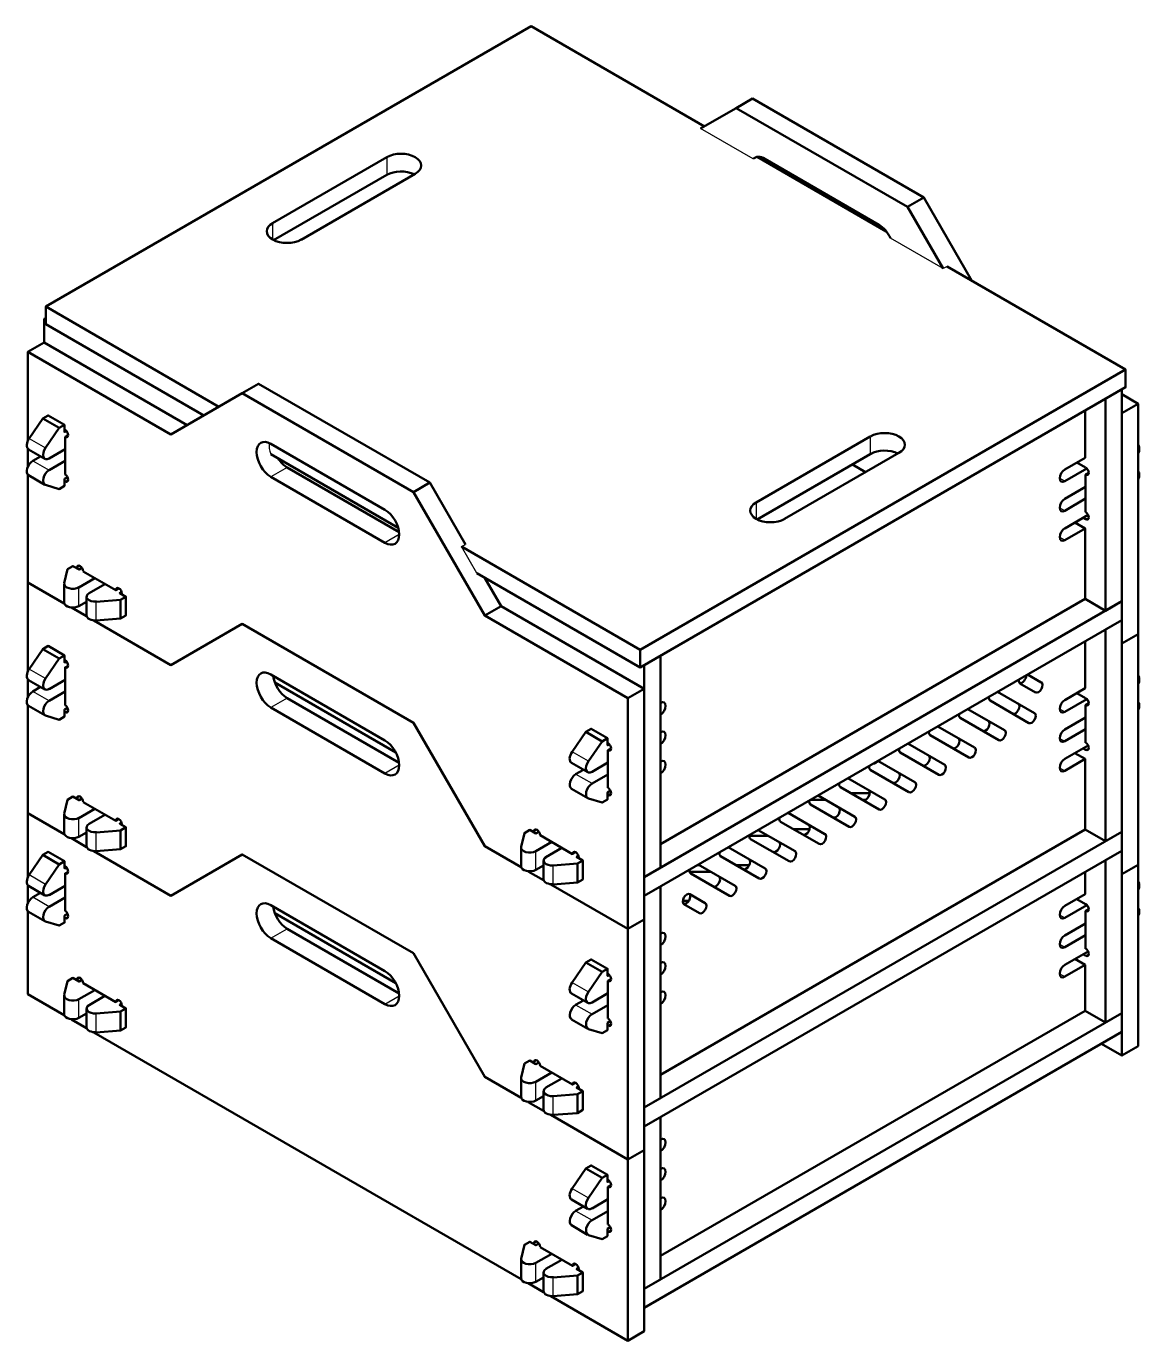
# Model space of a CAD drawing. Header units: inches. Extents: x 15 to 2770, y 903 to 4091.
# Drawn here: x 2215 to 2770, y 3428 to 4084 of the extents above; entities that cross this region are included whole.
import ezdxf

# ---------------------------------------------------------------- set-up
doc = ezdxf.new("R2010")
doc.units = ezdxf.units.IN
doc.header["$MEASUREMENT"] = 0

msp = doc.modelspace()

# ---------------------------------------------------------------- linework, layer by layer
at = {"lineweight": 50}
for points in [[(2303.68, 3889.63), (2224.91, 3935.13), (2224.91, 3943.95), (2466.93, 4083.66), (2553.36, 4033.78)], [(2551.41, 4032.63), (2569.18, 4042.91), (2577.33, 4047.59), (2662.66, 3998.32), (2654.51, 3993.64), (2569.18, 4042.91)], [(2338.04, 3985.49), (2394.91, 4018.34)], [(2643.99, 3981.42), (2579.7, 4018.58)], [(2583.41, 4017.61), (2640.28, 3984.76)], [(2394.91, 4009.58), (2338.53, 3977.04)], [(2409.15, 4010.12), (2352.22, 3977.28)], [(2686.63, 3956.84), (2662.66, 3998.32)], [(2654.51, 3993.64), (2672.33, 3962.86)], [(2763.33, 3912.56), (2674.28, 3963.96)], [(2224.91, 3938.23), (2224.12, 3937.8), (2224.91, 3937.38)], [(2224.91, 3943.95), (2311.28, 3894.01)], [(2224.12, 3926.07), (2224.12, 3937.8)], [(2295.47, 3884.89), (2224.12, 3926.07), (2216.03, 3921.38), (2287.32, 3880.2), (2322.9, 3900.7), (2331.05, 3905.45), (2416.38, 3856.18)], [(2216.03, 3921.38), (2216.03, 3877.1)], [(2434.15, 3825.34), (2416.38, 3856.18), (2408.23, 3851.43), (2322.9, 3900.7)], [(2761.38, 3902.59), (2761.44, 3902.59)], [(2769.53, 3895.53), (2769.53, 3780.57), (2761.44, 3775.89), (2761.44, 3890.85), (2769.53, 3895.53), (2761.44, 3900.28)], [(2753.29, 3897.9), (2753.29, 3897.9)], [(2223.51, 3888.17), (2216.64, 3878.2)], [(2224.79, 3873.51), (2231.6, 3883.49), (2223.51, 3888.17), (2226.19, 3889.69), (2234.28, 3885.01), (2234.28, 3881.48), (2235.19, 3882.03)], [(2732.97, 3862.75), (2743.13, 3868.59), (2743.13, 3892.06)], [(2234.28, 3885.01), (2231.6, 3883.49)], [(2234.28, 3882.64), (2234.58, 3882.52)], [(2236.1, 3879.9), (2234.58, 3878.99), (2234.58, 3860.25)], [(2579.09, 3846.32), (2636.02, 3879.17)], [(2216.03, 3872.97), (2216.03, 3864.21)], [(2216.33, 3872.72), (2224.42, 3868.04)], [(2226.61, 3868.28), (2234.58, 3872.84)], [(2337.13, 3875.46), (2394, 3842.61)], [(2222.29, 3869.26), (2218.46, 3867.07)], [(2234.58, 3867), (2226.61, 3862.38)], [(2400.63, 3833.67), (2337.13, 3870.35)], [(2636.02, 3870.35), (2579.64, 3837.81)], [(2650.25, 3870.96), (2593.32, 3838.11)], [(2743.38, 3863.72), (2739.06, 3866.21)], [(2216.03, 3860.07), (2216.03, 3806.42), (2234.16, 3795.96), (2216.03, 3806.42), (2216.03, 3762.14)], [(2216.33, 3859.83), (2224.42, 3855.14)], [(2401.06, 3831.48), (2345.28, 3863.72)], [(2633.65, 3861.41), (2627.08, 3865.18)], [(2743.98, 3863.23), (2732.97, 3856.85)], [(2743.38, 3841.46), (2743.38, 3860.19), (2744.9, 3861.11)], [(2224.79, 3855.02), (2231.6, 3852.95), (2234.28, 3854.54), (2234.28, 3858.06), (2235.74, 3858.85)], [(2234.58, 3856.73), (2234.28, 3856.85)], [(2394, 3826.19), (2337.13, 3859.04)], [(2732.97, 3848.03), (2743.38, 3854.05)], [(2523.25, 3753.39), (2451.97, 3794.56), (2443.82, 3789.88), (2408.23, 3851.43)], [(2743.38, 3848.21), (2732.97, 3842.19)], [(2732.97, 3833.37), (2744.59, 3840.12)], [(2531.4, 3675.96), (2743.13, 3798.21), (2743.13, 3833.37)], [(2738.02, 3836.35), (2743.13, 3833.37), (2732.97, 3827.53)], [(2742.1, 3838.66), (2743.38, 3837.93)], [(2432.2, 3824.25), (2521.31, 3772.79)], [(2242.98, 3813.66), (2241.52, 3812.81), (2238.47, 3814.57), (2235.8, 3812.99), (2234.09, 3806.06)], [(2240.48, 3813.36), (2240.48, 3813.66)], [(2241.45, 3803.93), (2249.36, 3808.55)], [(2261.34, 3803.38), (2259.82, 3802.53), (2243.52, 3811.9)], [(2521.31, 3764.03), (2439.8, 3811.05)], [(2443.69, 3808.8), (2451.97, 3794.56)], [(2234.09, 3796.33), (2234.09, 3805.69)], [(2254.47, 3805.63), (2246.5, 3801.01)], [(2262.2, 3788.36), (2264.87, 3789.94), (2264.87, 3799.31), (2261.83, 3801.07), (2262.74, 3801.56)], [(2262.86, 3800.77), (2262.86, 3800.46)], [(2245.23, 3796.75), (2241.45, 3794.56)], [(2245.23, 3789.88), (2245.23, 3799.25)], [(2250.15, 3787.39), (2262.2, 3788.36), (2262.2, 3797.79), (2264.87, 3799.31)], [(2250.15, 3796.81), (2262.2, 3797.79)], [(2753.29, 3792.31), (2743.13, 3798.21)], [(2515.16, 3748.7), (2515.16, 3633.68), (2523.25, 3638.43), (2523.25, 3753.39), (2515.16, 3748.7), (2443.82, 3789.88)], [(2224.79, 3758.56), (2231.6, 3768.47), (2223.51, 3773.21), (2226.19, 3774.73), (2234.28, 3770.05), (2234.28, 3766.52), (2235.19, 3767.01)], [(2743.13, 3777.05), (2743.13, 3753.63), (2732.97, 3747.73)], [(2216.64, 3763.24), (2223.51, 3773.21)], [(2231.6, 3768.47), (2234.28, 3770.05)], [(2531.34, 3769.81), (2531.4, 3769.81)], [(2234.28, 3767.68), (2234.58, 3767.56)], [(2236.1, 3764.88), (2234.58, 3764.03), (2234.58, 3745.24)], [(2523.25, 3765.12), (2523.25, 3765.12)], [(2216.03, 3758.01), (2216.03, 3749.25)], [(2224.42, 3753.08), (2216.33, 3757.76)], [(2234.58, 3757.89), (2226.61, 3753.26)], [(2337.13, 3760.5), (2394, 3727.6)], [(2710.65, 3756.06), (2718.38, 3751.62)], [(2721.24, 3756.61), (2714.48, 3760.5)], [(2218.46, 3752.11), (2222.29, 3754.3)], [(2226.61, 3747.42), (2234.58, 3751.99)], [(2401.06, 3716.53), (2345.28, 3748.76)], [(2717.89, 3741.28), (2699.52, 3751.93)], [(2732.97, 3741.89), (2743.98, 3748.28)], [(2743.38, 3748.76), (2739.06, 3751.26)], [(2216.03, 3745.11), (2216.03, 3691.41), (2234.16, 3680.94), (2216.03, 3691.41), (2216.03, 3659.47)], [(2224.42, 3740.19), (2216.33, 3744.87)], [(2235.74, 3743.9), (2234.28, 3743.05), (2234.28, 3739.52), (2231.6, 3738), (2224.79, 3740)], [(2234.58, 3741.71), (2234.28, 3741.89)], [(2394, 3711.17), (2337.13, 3744.02)], [(2702.99, 3732.71), (2684.62, 3743.29)], [(2695.75, 3747.49), (2715.03, 3736.29)], [(2743.38, 3726.5), (2743.38, 3745.24), (2744.9, 3746.15)], [(2680.79, 3738.85), (2700.13, 3727.72)], [(2743.38, 3739.09), (2732.97, 3733.07)], [(2487.31, 3721.94), (2494.18, 3731.91), (2502.27, 3727.17), (2495.46, 3717.26)], [(2505.86, 3725.71), (2505.01, 3725.22), (2505.01, 3728.75), (2496.86, 3733.44), (2494.18, 3731.91)], [(2505.01, 3728.75), (2502.27, 3727.17)], [(2665.89, 3730.21), (2685.17, 3719.08)], [(2688.03, 3724.07), (2669.66, 3734.65)], [(2732.97, 3727.23), (2743.38, 3733.25)], [(2505.01, 3726.38), (2505.25, 3726.26)], [(2506.77, 3723.58), (2505.25, 3722.73), (2505.25, 3703.94)], [(2673.12, 3715.43), (2654.75, 3726.08)], [(2744.59, 3725.1), (2732.97, 3718.41)], [(2742.1, 3723.7), (2743.38, 3722.97)], [(2487, 3716.47), (2495.15, 3711.78)], [(2497.28, 3711.96), (2505.25, 3716.59)], [(2658.22, 3706.85), (2639.85, 3717.44)], [(2650.92, 3721.64), (2670.26, 3710.44)], [(2732.97, 3712.57), (2743.13, 3718.41)], [(2738.02, 3721.33), (2743.13, 3718.41), (2743.13, 3683.19)], [(2492.96, 3713), (2489.13, 3710.81)], [(2505.25, 3710.69), (2497.28, 3706.13)], [(2643.26, 3698.22), (2624.89, 3708.8)], [(2636.02, 3713), (2655.3, 3701.87)], [(2487, 3703.57), (2495.15, 3698.89)], [(2495.46, 3698.7), (2502.27, 3696.7), (2505.01, 3698.22), (2505.01, 3701.75), (2506.4, 3702.6)], [(2621.12, 3704.36), (2640.4, 3693.23)], [(2242.98, 3698.64), (2241.52, 3697.85), (2238.47, 3699.62), (2235.8, 3698.04), (2234.09, 3691.1)], [(2240.48, 3698.4), (2240.48, 3698.7)], [(2261.34, 3688.43), (2259.82, 3687.57), (2243.52, 3696.94)], [(2505.25, 3700.41), (2505.01, 3700.59)], [(2613.82, 3697.97), (2606.16, 3697.97)], [(2606.16, 3695.79), (2625.5, 3684.59)], [(2628.36, 3689.58), (2609.99, 3700.23)], [(2626.41, 3701.32), (2635.72, 3701.32)], [(2633.53, 3697.97), (2632.19, 3697.97)], [(2234.09, 3681.37), (2234.09, 3690.74)], [(2241.45, 3688.97), (2249.36, 3693.6)], [(2254.47, 3690.61), (2246.5, 3686.05)], [(2613.39, 3681), (2595.03, 3691.59)], [(2245.23, 3674.92), (2245.23, 3684.29)], [(2250.15, 3672.43), (2262.2, 3673.4), (2262.2, 3682.77), (2264.87, 3684.35)], [(2250.15, 3681.8), (2262.2, 3682.77)], [(2262.2, 3673.4), (2264.87, 3674.92), (2264.87, 3684.35), (2261.83, 3686.11), (2262.74, 3686.6)], [(2262.86, 3685.81), (2262.86, 3685.51)], [(2470.76, 3682.1), (2469.3, 3681.31), (2466.26, 3683.07), (2463.58, 3681.49), (2461.94, 3674.56)], [(2753.29, 3677.36), (2743.13, 3683.19), (2531.4, 3561)], [(2598.49, 3672.37), (2580.12, 3682.95)], [(2591.25, 3687.15), (2610.54, 3676.02)], [(2597.7, 3683.44), (2605.73, 3683.44)], [(2245.23, 3681.8), (2241.45, 3679.61)], [(2468.33, 3681.86), (2468.33, 3682.16)], [(2469.24, 3672.43), (2477.21, 3677.05)], [(2489.13, 3671.88), (2487.61, 3671.03), (2471.37, 3680.4)], [(2585.11, 3680.09), (2575.74, 3680.09)], [(2576.29, 3678.51), (2595.63, 3667.38)], [(2216.64, 3660.57), (2223.51, 3670.54)], [(2224.79, 3655.88), (2231.6, 3665.8), (2223.51, 3670.54), (2226.19, 3672.06), (2234.34, 3667.38), (2234.34, 3663.85), (2235.19, 3664.34)], [(2461.88, 3664.83), (2461.88, 3674.19)], [(2482.26, 3674.07), (2474.29, 3669.51)], [(2489.98, 3656.86), (2492.66, 3658.38), (2492.66, 3667.81), (2489.62, 3669.57), (2490.53, 3670.06)], [(2753.29, 3587.03), (2753.29, 3667.99), (2761.44, 3672.67), (2761.44, 3591.71), (2753.29, 3587.03), (2743.13, 3592.87), (2531.4, 3470.67)], [(2561.39, 3669.93), (2580.67, 3658.74)], [(2583.59, 3663.73), (2565.22, 3674.37)], [(2231.6, 3665.8), (2234.34, 3667.38)], [(2234.58, 3664.89), (2234.34, 3665.01)], [(2473.07, 3665.25), (2469.24, 3663.06)], [(2473.07, 3658.38), (2473.07, 3667.75)], [(2477.94, 3655.88), (2489.98, 3656.86), (2489.98, 3666.22), (2492.66, 3667.81)], [(2477.94, 3665.31), (2489.98, 3666.22)], [(2490.65, 3669.27), (2490.65, 3668.96)], [(2549.89, 3665.49), (2550.62, 3665.49)], [(2568.63, 3655.09), (2550.26, 3665.74)], [(2568.99, 3665.49), (2575.62, 3665.49)], [(2761.44, 3570.61), (2761.44, 3660.93), (2769.53, 3665.62), (2769.53, 3575.29), (2761.44, 3570.61), (2751.28, 3576.45)], [(2234.58, 3642.62), (2234.58, 3661.36), (2236.1, 3662.27)], [(2556.4, 3662.21), (2545.88, 3662.21)], [(2546.49, 3661.3), (2565.77, 3650.17)], [(2743.13, 3662.09), (2743.13, 3650.96), (2732.97, 3645.12)], [(2216.03, 3646.58), (2216.03, 3655.34)], [(2224.48, 3650.41), (2216.33, 3655.09)], [(2218.46, 3649.44), (2222.29, 3651.63)], [(2234.58, 3655.22), (2226.61, 3650.59)], [(2553.73, 3646.52), (2546, 3650.96)], [(2226.61, 3644.75), (2234.58, 3649.32)], [(2394, 3612.64), (2337.13, 3645.48)], [(2542.53, 3647.61), (2545.45, 3647.61)], [(2543.08, 3645.97), (2550.87, 3641.53)], [(2732.97, 3639.22), (2743.98, 3645.61)], [(2743.38, 3646.09), (2739.06, 3648.59)], [(2744.9, 3643.48), (2743.38, 3642.56), (2743.38, 3623.83)], [(2234.16, 3590.62), (2216.03, 3601.08), (2216.03, 3642.44)], [(2224.48, 3637.52), (2216.33, 3642.2)], [(2235.74, 3641.23), (2234.34, 3640.37), (2234.34, 3636.85), (2231.6, 3635.33), (2224.79, 3637.33)], [(2234.34, 3639.22), (2234.58, 3639.1)], [(2345.28, 3633.74), (2401.06, 3601.57)], [(2743.38, 3636.42), (2732.97, 3630.4)], [(2732.97, 3624.56), (2743.38, 3630.58)], [(2337.13, 3629.06), (2394, 3596.22)], [(2505.01, 3613.79), (2502.27, 3612.21), (2494.18, 3616.9), (2496.86, 3618.48), (2505.01, 3613.79), (2505.01, 3610.27), (2505.86, 3610.75)], [(2744.59, 3622.49), (2732.97, 3615.74)], [(2738.02, 3618.72), (2743.13, 3615.74), (2743.13, 3592.87)], [(2742.1, 3621.03), (2743.38, 3620.3)], [(2487.31, 3606.98), (2494.18, 3616.9)], [(2495.46, 3602.3), (2502.27, 3612.21)], [(2505.01, 3611.42), (2505.25, 3611.3)], [(2732.97, 3609.9), (2743.13, 3615.74)], [(2242.98, 3608.32), (2241.52, 3607.47), (2238.47, 3609.23), (2235.8, 3607.71), (2234.09, 3600.78)], [(2240.48, 3608.38), (2240.48, 3608.08)], [(2261.34, 3598.1), (2259.82, 3597.25), (2243.52, 3606.62)], [(2506.77, 3608.62), (2505.25, 3607.77), (2505.25, 3588.98)], [(2234.09, 3591.05), (2234.09, 3600.41)], [(2241.45, 3598.65), (2249.36, 3603.21)], [(2254.47, 3600.29), (2246.5, 3595.73)], [(2495.15, 3596.82), (2487, 3601.51)], [(2489.13, 3595.85), (2492.96, 3598.04)], [(2505.25, 3601.63), (2497.28, 3597.01)], [(2245.23, 3591.47), (2241.45, 3589.28)], [(2245.23, 3584.6), (2245.23, 3593.97)], [(2250.15, 3582.1), (2262.2, 3583.08), (2262.2, 3592.44), (2264.87, 3594.03)], [(2250.15, 3591.47), (2262.2, 3592.44)], [(2262.2, 3583.08), (2264.87, 3584.6), (2264.87, 3594.03), (2261.83, 3595.79), (2262.74, 3596.28)], [(2262.86, 3595.18), (2262.86, 3595.49)], [(2497.28, 3591.17), (2505.25, 3595.73)], [(2245.29, 3584.17), (2237.74, 3588.55)], [(2495.15, 3583.87), (2487, 3588.61)], [(2506.4, 3587.64), (2505.01, 3586.79), (2505.01, 3583.26), (2502.27, 3581.74), (2495.46, 3583.75)], [(2505.25, 3585.45), (2505.01, 3585.63)], [(2461.94, 3459.12), (2248.88, 3582.1)], [(2470.76, 3567.14), (2469.3, 3566.29), (2466.26, 3568.05), (2463.58, 3566.53), (2461.94, 3559.54)], [(2468.33, 3566.9), (2468.33, 3567.2)], [(2489.13, 3556.92), (2487.61, 3556.07), (2471.37, 3565.44)], [(2461.88, 3549.87), (2461.88, 3559.23)], [(2469.24, 3557.47), (2477.21, 3562.03)], [(2482.26, 3559.11), (2474.29, 3554.55)], [(2473.07, 3543.42), (2473.07, 3552.79)], [(2477.94, 3540.93), (2489.98, 3541.9), (2489.98, 3551.27), (2492.66, 3552.85)], [(2489.98, 3541.9), (2492.66, 3543.42), (2492.66, 3552.85), (2489.62, 3554.55), (2490.53, 3555.1)], [(2490.65, 3554.31), (2490.65, 3554)], [(2473.07, 3550.29), (2469.24, 3548.1)], [(2477.94, 3550.29), (2489.98, 3551.27)], [(2487.31, 3504.31), (2494.18, 3514.29)], [(2504.94, 3511.12), (2502.27, 3509.54), (2494.18, 3514.29), (2496.86, 3515.81), (2504.94, 3511.12), (2504.94, 3507.6), (2505.86, 3508.08)], [(2495.46, 3499.63), (2502.27, 3509.54)], [(2505.25, 3508.63), (2504.94, 3508.75)], [(2505.25, 3486.31), (2505.25, 3505.1), (2506.77, 3505.95)], [(2495.09, 3494.15), (2487, 3498.84)], [(2489.13, 3493.18), (2492.96, 3495.37)], [(2505.25, 3498.96), (2497.28, 3494.34)], [(2497.28, 3488.5), (2505.25, 3493.06)], [(2495.09, 3481.26), (2487, 3485.94)], [(2506.4, 3484.97), (2504.94, 3484.12), (2504.94, 3480.59), (2502.27, 3479.07), (2495.46, 3481.08)], [(2504.94, 3482.96), (2505.25, 3482.84)], [(2470.76, 3476.82), (2469.3, 3475.97), (2466.26, 3477.73), (2463.58, 3476.21), (2461.94, 3469.22)], [(2468.33, 3476.88), (2468.33, 3476.57)], [(2489.13, 3466.6), (2487.61, 3465.69), (2471.37, 3475.11)], [(2461.88, 3459.48), (2461.88, 3468.91)], [(2469.24, 3467.15), (2477.21, 3471.71)], [(2482.26, 3468.79), (2474.29, 3464.23)], [(2473.07, 3459.97), (2469.24, 3457.72)], [(2473.07, 3453.04), (2473.07, 3462.46)], [(2477.94, 3450.6), (2489.98, 3451.58), (2489.98, 3460.94), (2492.66, 3462.46)], [(2477.94, 3459.97), (2489.98, 3460.94)], [(2489.98, 3451.58), (2492.66, 3453.1), (2492.66, 3462.46), (2489.62, 3464.23), (2490.53, 3464.77)], [(2490.65, 3463.68), (2490.65, 3463.92)], [(2473.13, 3452.67), (2465.53, 3457.05)], [(2515.16, 3428.4), (2476.72, 3450.6)]]:
    msp.add_lwpolyline(points, dxfattribs=at)
at = {"lineweight": 25}
for points in [[(2579.27, 4018.46), (2577.63, 4017.54), (2551.41, 4032.63)], [(2394.91, 4018.34), (2394.91, 4009.58)], [(2338.04, 3985.49), (2338.04, 3977.28)], [(2674.28, 3963.96), (2672.33, 3962.86), (2646.12, 3978.01)], [(2636.02, 3879.17), (2636.02, 3870.35)], [(2216.64, 3878.2), (2224.79, 3873.51)], [(2218.46, 3867.07), (2226.61, 3862.38)], [(2345.28, 3863.72), (2337.13, 3859.04)], [(2236.1, 3857.58), (2234.58, 3856.73)], [(2732.97, 3856.85), (2730.42, 3858.31)], [(2579.09, 3846.32), (2579.09, 3838.11)], [(2732.97, 3842.19), (2730.42, 3843.65)], [(2743.38, 3837.93), (2744.9, 3838.78)], [(2401.12, 3830.27), (2394, 3826.19)], [(2732.97, 3827.53), (2730.42, 3828.99)], [(2439.8, 3811.05), (2432.2, 3824.25), (2434.15, 3825.34)], [(2242, 3814.57), (2240.48, 3813.66)], [(2241.45, 3794.56), (2241.45, 3803.93)], [(2250.15, 3787.39), (2250.15, 3796.81)], [(2224.79, 3758.56), (2216.64, 3763.24)], [(2226.61, 3747.42), (2218.46, 3752.11)], [(2345.28, 3748.76), (2337.13, 3744.02)], [(2236.1, 3742.62), (2234.58, 3741.71)], [(2730.42, 3743.35), (2732.97, 3741.89)], [(2730.42, 3728.69), (2732.97, 3727.23)], [(2495.46, 3717.26), (2487.31, 3721.94)], [(2743.38, 3722.97), (2744.9, 3723.82)], [(2401.12, 3715.31), (2394, 3711.17)], [(2497.28, 3706.13), (2489.13, 3710.81)], [(2730.42, 3714.03), (2732.97, 3712.57)], [(2242, 3699.62), (2240.48, 3698.7)], [(2506.77, 3701.32), (2505.25, 3700.41)], [(2241.45, 3679.61), (2241.45, 3688.97)], [(2469.85, 3683.07), (2468.33, 3682.16)], [(2250.15, 3672.43), (2250.15, 3681.8)], [(2469.24, 3663.06), (2469.24, 3672.43)], [(2477.94, 3655.88), (2477.94, 3665.31)], [(2224.79, 3655.88), (2216.64, 3660.57)], [(2226.61, 3644.75), (2218.46, 3649.44)], [(2234.58, 3639.1), (2236.1, 3639.95)], [(2730.42, 3640.68), (2732.97, 3639.22)], [(2337.13, 3629.06), (2345.28, 3633.74)], [(2730.42, 3626.02), (2732.97, 3624.56)], [(2744.9, 3621.15), (2743.38, 3620.3)], [(2730.42, 3611.36), (2732.97, 3609.9)], [(2240.48, 3608.38), (2242, 3609.23)], [(2487.31, 3606.98), (2495.46, 3602.3)], [(2241.45, 3589.28), (2241.45, 3598.65)], [(2394, 3596.22), (2401.12, 3600.35)], [(2250.15, 3582.1), (2250.15, 3591.47)], [(2489.13, 3595.85), (2497.28, 3591.17)], [(2506.77, 3586.36), (2505.25, 3585.45)], [(2469.85, 3568.05), (2468.33, 3567.2)], [(2469.24, 3548.1), (2469.24, 3557.47)], [(2477.94, 3540.93), (2477.94, 3550.29)], [(2487.31, 3504.31), (2495.46, 3499.63)], [(2489.13, 3493.18), (2497.28, 3488.5)], [(2505.25, 3482.84), (2506.77, 3483.69)], [(2468.33, 3476.88), (2469.85, 3477.73)], [(2469.24, 3457.72), (2469.24, 3467.15)], [(2477.94, 3450.6), (2477.94, 3459.97)]]:
    msp.add_lwpolyline(points, dxfattribs=at)
at = {"lineweight": 50}
for points in [[(2521.31, 3772.79), (2763.33, 3912.56), (2763.33, 3903.74), (2521.31, 3764.03)], [(2761.44, 3902.59), (2753.29, 3897.9), (2753.29, 3792.31), (2761.44, 3797)], [(2523.25, 3659.53), (2523.25, 3650.17), (2761.44, 3787.63), (2761.44, 3797)], [(2237.74, 3793.89), (2245.29, 3789.52)], [(2443.82, 3674.86), (2461.94, 3664.46), (2443.82, 3674.86), (2408.23, 3736.48), (2322.9, 3785.74), (2287.32, 3765.25), (2248.88, 3787.45), (2287.32, 3765.25), (2322.9, 3785.74), (2408.23, 3736.48)], [(2761.44, 3787.63), (2753.29, 3782.95), (2753.29, 3677.36), (2761.44, 3682.04)], [(2769.53, 3780.57), (2769.53, 3665.62), (2761.44, 3660.93), (2761.44, 3775.89)], [(2523.25, 3659.53), (2523.25, 3765.12), (2531.4, 3769.81), (2531.4, 3664.22)], [(2399.41, 3721.64), (2339.08, 3756.49)], [(2245.29, 3674.5), (2237.74, 3678.88)], [(2523.25, 3544.58), (2523.25, 3535.15), (2761.44, 3672.67), (2761.44, 3682.04)], [(2461.94, 3549.44), (2443.82, 3559.9), (2408.23, 3621.52), (2322.9, 3670.79), (2287.32, 3650.23), (2248.88, 3672.43), (2287.32, 3650.23), (2322.9, 3670.79), (2408.23, 3621.52), (2443.82, 3559.9)], [(2465.53, 3662.33), (2473.13, 3657.95)], [(2476.72, 3655.88), (2515.16, 3633.68)], [(2523.25, 3544.58), (2523.25, 3650.17), (2531.4, 3654.85), (2531.4, 3549.26)], [(2339.08, 3641.53), (2399.41, 3606.68)], [(2515.16, 3518.73), (2523.25, 3523.41), (2523.25, 3638.43), (2515.16, 3633.68)], [(2523.25, 3454.19), (2523.25, 3444.82), (2761.44, 3582.35), (2761.44, 3591.71)], [(2473.13, 3542.99), (2465.53, 3547.37)], [(2515.16, 3518.73), (2476.72, 3540.93)], [(2531.4, 3539.83), (2523.25, 3535.15), (2523.25, 3454.19), (2531.4, 3458.94)], [(2523.25, 3523.41), (2515.16, 3518.73), (2515.16, 3428.4), (2523.25, 3433.09)]]:
    msp.add_lwpolyline(points, close=True, dxfattribs=at)
msp.add_arc((2597.11, 4018.49), 12.65, 186.74912, 192.90583, dxfattribs=at)
for points in [[(2409.18, 4018.4), (2405.25, 4020.67), (2398.87, 4020.67), (2394.94, 4018.4)], [(2409.18, 4010.18), (2413.11, 4012.45), (2413.11, 4016.13), (2409.18, 4018.4)], [(2583.44, 4017.64), (2581.13, 4018.97), (2578.97, 4018.93), (2577.64, 4017.54)], [(2408.65, 4009.86), (2404.66, 4011.86), (2398.68, 4011.73), (2394.94, 4009.58)], [(2338.07, 3985.55), (2334.14, 3983.28), (2334.14, 3979.61), (2338.07, 3977.34)], [(2646.11, 3978), (2644.77, 3980.93), (2642.61, 3983.47), (2640.31, 3984.8)], [(2338.07, 3977.34), (2342, 3975.07), (2348.38, 3975.07), (2352.31, 3977.34)], [(2236.14, 3879.9), (2236.14, 3880.87), (2235.46, 3882.06), (2234.61, 3882.54)], [(2234.61, 3879.02), (2235.45, 3878.53), (2236.14, 3878.93), (2236.14, 3879.9)], [(2650.29, 3879.17), (2646.35, 3881.44), (2639.98, 3881.44), (2636.05, 3879.17)], [(2650.29, 3870.96), (2654.22, 3873.23), (2654.22, 3876.9), (2650.29, 3879.17)], [(2215.48, 3875.01), (2215.41, 3873.97), (2215.73, 3873.17), (2216.35, 3872.81)], [(2216.67, 3878.25), (2215.98, 3877.24), (2215.54, 3876.06), (2215.48, 3875.01)], [(2224.82, 3873.51), (2223.79, 3872), (2223.36, 3870.19), (2223.77, 3869)], [(2337.16, 3875.5), (2333.23, 3877.77), (2330.04, 3875.93), (2330.05, 3871.39)], [(2649.76, 3870.7), (2645.77, 3872.69), (2639.78, 3872.57), (2636.05, 3870.41)], [(2769.57, 3870.65), (2770.34, 3872.33), (2770.35, 3873.99), (2769.57, 3874.77)], [(2218.5, 3867.07), (2217.28, 3866.36), (2216.17, 3864.86), (2215.7, 3863.29)], [(2223.77, 3869), (2224.18, 3867.82), (2225.34, 3867.53), (2226.64, 3868.28)], [(2330.05, 3871.39), (2330.05, 3866.85), (2333.23, 3861.33), (2337.16, 3859.06)], [(2340.73, 3868.32), (2342.01, 3866.33), (2343.64, 3864.71), (2345.31, 3863.74)], [(2215.7, 3863.29), (2215.23, 3861.71), (2215.49, 3860.35), (2216.35, 3859.85)], [(2226.65, 3862.38), (2225.35, 3861.63), (2224.2, 3860), (2223.78, 3858.33)], [(2236.14, 3857.64), (2236.14, 3858.61), (2235.46, 3859.8), (2234.61, 3860.28)], [(2733, 3862.76), (2731.58, 3861.94), (2730.44, 3859.96), (2730.44, 3858.32)], [(2744.93, 3861.11), (2744.93, 3862.08), (2744.25, 3863.26), (2743.41, 3863.75)], [(2743.41, 3860.22), (2744.25, 3859.74), (2744.93, 3860.13), (2744.93, 3861.11)], [(2769.57, 3857.75), (2770.34, 3859.43), (2770.35, 3861.1), (2769.57, 3861.88)], [(2223.78, 3858.33), (2223.36, 3856.67), (2223.78, 3855.34), (2224.81, 3855.04)], [(2234.61, 3856.76), (2235.45, 3856.27), (2236.14, 3856.66), (2236.14, 3857.64)], [(2730.44, 3858.32), (2730.44, 3856.69), (2731.59, 3856.02), (2733.01, 3856.84)], [(2733, 3848.1), (2731.58, 3847.28), (2730.44, 3845.3), (2730.44, 3843.66)], [(2401.15, 3830.32), (2401.15, 3834.86), (2397.96, 3840.38), (2394.03, 3842.65)], [(2579.12, 3846.33), (2575.19, 3844.06), (2575.19, 3840.38), (2579.12, 3838.11)], [(2730.44, 3843.66), (2730.44, 3842.03), (2731.59, 3841.37), (2733.01, 3842.18)], [(2744.93, 3838.84), (2744.93, 3839.82), (2744.25, 3841), (2743.41, 3841.49)], [(2579.12, 3838.11), (2583.05, 3835.84), (2589.42, 3835.84), (2593.35, 3838.11)], [(2733, 3833.44), (2731.58, 3832.62), (2730.44, 3830.64), (2730.44, 3829.01)], [(2743.41, 3837.96), (2744.25, 3837.48), (2744.93, 3837.87), (2744.93, 3838.84)], [(2394.03, 3826.22), (2397.96, 3823.95), (2401.15, 3825.78), (2401.15, 3830.32)], [(2730.44, 3829.01), (2730.44, 3827.37), (2731.59, 3826.71), (2733.01, 3827.52)], [(2242.03, 3814.6), (2241.19, 3815.09), (2240.51, 3814.7), (2240.51, 3813.72)], [(2243.56, 3811.96), (2243.56, 3812.93), (2242.88, 3814.12), (2242.03, 3814.6)], [(2234.2, 3806.06), (2233.94, 3805.01), (2234.89, 3803.99), (2236.53, 3803.52)], [(2236.53, 3803.52), (2238.18, 3803.05), (2240.17, 3803.23), (2241.48, 3803.98)], [(2246.54, 3801.02), (2245.24, 3800.27), (2244.91, 3799.13), (2245.73, 3798.18)], [(2261.37, 3803.47), (2260.53, 3803.96), (2259.85, 3803.57), (2259.85, 3802.59)], [(2262.9, 3800.83), (2262.9, 3801.8), (2262.22, 3802.99), (2261.37, 3803.47)], [(2234.16, 3796.36), (2234.16, 3795.36), (2235.2, 3794.46), (2236.8, 3794.08)], [(2236.8, 3794.08), (2238.41, 3793.7), (2240.25, 3793.91), (2241.48, 3794.62)], [(2245.73, 3798.18), (2246.55, 3797.23), (2248.34, 3796.69), (2250.16, 3796.84)], [(2245.29, 3789.91), (2245.29, 3789.2), (2245.82, 3788.52), (2246.76, 3788.05)], [(2246.76, 3788.05), (2247.69, 3787.59), (2248.93, 3787.37), (2250.16, 3787.47)], [(2216.67, 3763.23), (2215.98, 3762.22), (2215.54, 3761.04), (2215.48, 3759.99)], [(2236.14, 3764.94), (2236.14, 3765.92), (2235.46, 3767.1), (2234.61, 3767.59)], [(2234.61, 3764.06), (2235.45, 3763.57), (2236.14, 3763.97), (2236.14, 3764.94)], [(2337.16, 3760.54), (2333.23, 3762.81), (2330.04, 3760.97), (2330.05, 3756.43)], [(2215.48, 3759.99), (2215.41, 3758.95), (2215.73, 3758.15), (2216.35, 3757.79)], [(2224.82, 3758.55), (2223.79, 3757.04), (2223.36, 3755.23), (2223.77, 3754.05)], [(2330.05, 3756.43), (2330.05, 3751.89), (2333.23, 3746.37), (2337.16, 3744.1)], [(2338.27, 3759.9), (2338.78, 3755.56), (2341.78, 3750.83), (2345.31, 3748.79)], [(2710.16, 3758.03), (2709.98, 3757.12), (2710.19, 3756.38), (2710.7, 3756.08)], [(2710.48, 3756.24), (2711.12, 3756.05), (2711.97, 3756.46), (2712.68, 3757.3)], [(2712.68, 3757.3), (2713.38, 3758.13), (2713.8, 3759.24), (2713.76, 3760.13)], [(2721.32, 3753.31), (2722.11, 3754.69), (2722.11, 3756.19), (2721.31, 3756.65)], [(2769.57, 3755.69), (2770.34, 3757.37), (2770.35, 3759.04), (2769.57, 3759.82)], [(2215.7, 3748.33), (2215.23, 3746.75), (2215.49, 3745.4), (2216.35, 3744.9)], [(2218.5, 3752.11), (2217.28, 3751.4), (2216.17, 3749.91), (2215.7, 3748.33)], [(2223.77, 3754.05), (2224.18, 3752.86), (2225.34, 3752.57), (2226.64, 3753.33)], [(2695.2, 3749.45), (2695.02, 3748.54), (2695.22, 3747.8), (2695.74, 3747.51)], [(2718.42, 3751.64), (2719.22, 3751.18), (2720.52, 3751.93), (2721.32, 3753.31)], [(2744.93, 3746.15), (2744.93, 3747.12), (2744.25, 3748.31), (2743.41, 3748.79)], [(2223.78, 3743.38), (2223.36, 3741.71), (2223.78, 3740.39), (2224.81, 3740.08)], [(2226.65, 3747.42), (2225.35, 3746.67), (2224.2, 3745.04), (2223.78, 3743.38)], [(2236.14, 3742.62), (2236.14, 3743.59), (2235.46, 3744.78), (2234.61, 3745.26)], [(2234.61, 3741.74), (2235.45, 3741.25), (2236.14, 3741.65), (2236.14, 3742.62)], [(2534, 3744.92), (2534, 3746.55), (2532.84, 3747.21), (2531.43, 3746.4)], [(2531.44, 3740.48), (2532.86, 3741.3), (2534, 3743.28), (2534, 3744.92)], [(2706.93, 3741), (2707.73, 3740.54), (2709.02, 3741.28), (2709.82, 3742.67)], [(2709.82, 3742.67), (2710.62, 3744.05), (2710.62, 3745.54), (2709.82, 3746)], [(2733, 3747.8), (2731.58, 3746.98), (2730.44, 3745), (2730.44, 3743.37)], [(2730.44, 3743.37), (2730.44, 3741.73), (2731.59, 3741.07), (2733.01, 3741.88)], [(2743.41, 3745.27), (2744.25, 3744.78), (2744.93, 3745.17), (2744.93, 3746.15)], [(2769.57, 3742.8), (2770.34, 3744.47), (2770.35, 3746.14), (2769.57, 3746.92)], [(2680.29, 3740.81), (2680.12, 3739.9), (2680.32, 3739.17), (2680.83, 3738.87)], [(2694.92, 3734.09), (2695.72, 3735.47), (2695.71, 3736.97), (2694.91, 3737.43)], [(2715.08, 3736.32), (2715.88, 3735.85), (2717.17, 3736.6), (2717.97, 3737.98)], [(2717.97, 3737.98), (2718.77, 3739.36), (2718.77, 3740.86), (2717.97, 3741.32)], [(2534, 3730.26), (2534, 3731.89), (2532.84, 3732.55), (2531.43, 3731.74)], [(2531.44, 3725.82), (2532.86, 3726.64), (2534, 3728.62), (2534, 3730.26)], [(2665.33, 3732.18), (2665.15, 3731.27), (2665.36, 3730.53), (2665.87, 3730.23)], [(2679.96, 3725.45), (2680.75, 3726.83), (2680.75, 3728.33), (2679.95, 3728.79)], [(2692.02, 3732.42), (2692.82, 3731.96), (2694.12, 3732.71), (2694.92, 3734.09)], [(2700.11, 3727.74), (2700.91, 3727.28), (2702.21, 3728.02), (2703.01, 3729.41)], [(2703.01, 3729.41), (2703.81, 3730.79), (2703.8, 3732.28), (2703, 3732.74)], [(2733, 3733.14), (2731.58, 3732.32), (2730.44, 3730.34), (2730.44, 3728.71)], [(2730.44, 3728.71), (2730.44, 3727.07), (2731.59, 3726.41), (2733.01, 3727.22)], [(2401.15, 3715.3), (2401.15, 3719.84), (2397.96, 3725.36), (2394.03, 3727.63)], [(2487.34, 3721.93), (2486.64, 3720.92), (2486.21, 3719.74), (2486.14, 3718.69)], [(2506.81, 3723.64), (2506.81, 3724.62), (2506.12, 3725.8), (2505.28, 3726.29)], [(2505.28, 3722.76), (2506.12, 3722.27), (2506.81, 3722.67), (2506.81, 3723.64)], [(2650.43, 3723.6), (2650.25, 3722.69), (2650.46, 3721.95), (2650.97, 3721.66)], [(2677.06, 3723.79), (2677.86, 3723.32), (2679.16, 3724.07), (2679.96, 3725.45)], [(2688.11, 3720.77), (2688.9, 3722.15), (2688.9, 3723.65), (2688.1, 3724.11)], [(2744.93, 3723.89), (2744.93, 3724.86), (2744.25, 3726.04), (2743.41, 3726.53)], [(2743.41, 3723), (2744.25, 3722.52), (2744.93, 3722.91), (2744.93, 3723.89)], [(2486.14, 3718.69), (2486.08, 3717.65), (2486.4, 3716.85), (2487.02, 3716.49)], [(2495.49, 3717.25), (2494.45, 3715.74), (2494.03, 3713.93), (2494.44, 3712.75)], [(2534, 3715.6), (2534, 3717.23), (2532.84, 3717.9), (2531.43, 3717.08)], [(2531.44, 3711.17), (2532.86, 3711.98), (2534, 3713.96), (2534, 3715.6)], [(2637.18, 3715.93), (2638.46, 3716.04), (2639.46, 3716.62), (2639.64, 3717.36)], [(2662.16, 3715.15), (2662.96, 3714.69), (2664.26, 3715.43), (2665.05, 3716.82)], [(2665.05, 3716.82), (2665.85, 3718.2), (2665.85, 3719.69), (2665.05, 3720.15)], [(2673.14, 3712.13), (2673.94, 3713.51), (2673.94, 3715.01), (2673.14, 3715.47)], [(2685.21, 3719.1), (2686.01, 3718.64), (2687.31, 3719.39), (2688.11, 3720.77)], [(2733, 3718.48), (2731.58, 3717.67), (2730.44, 3715.68), (2730.44, 3714.05)], [(2394.03, 3711.2), (2397.96, 3708.93), (2401.15, 3710.77), (2401.15, 3715.3)], [(2489.17, 3710.81), (2487.95, 3710.1), (2486.84, 3708.61), (2486.37, 3707.03)], [(2494.44, 3712.75), (2494.85, 3711.56), (2496, 3711.27), (2497.3, 3712.03)], [(2635.53, 3714.96), (2635.35, 3714.05), (2635.56, 3713.32), (2636.07, 3713.02)], [(2650.09, 3708.24), (2650.89, 3709.62), (2650.89, 3711.12), (2650.09, 3711.58)], [(2670.25, 3710.47), (2671.05, 3710), (2672.34, 3710.75), (2673.14, 3712.13)], [(2730.44, 3714.05), (2730.44, 3712.41), (2731.59, 3711.75), (2733.01, 3712.56)], [(2486.37, 3707.03), (2485.9, 3705.45), (2486.15, 3704.1), (2487.02, 3703.6)], [(2497.32, 3706.12), (2496.02, 3705.37), (2494.86, 3703.74), (2494.45, 3702.08)], [(2506.81, 3701.32), (2506.81, 3702.29), (2506.12, 3703.48), (2505.28, 3703.97)], [(2620.56, 3706.33), (2620.39, 3705.42), (2620.59, 3704.68), (2621.1, 3704.38)], [(2635.19, 3699.6), (2635.99, 3700.98), (2635.98, 3702.48), (2635.18, 3702.94)], [(2647.2, 3706.57), (2648, 3706.11), (2649.29, 3706.86), (2650.09, 3708.24)], [(2655.35, 3701.89), (2656.15, 3701.43), (2657.44, 3702.17), (2658.24, 3703.56)], [(2658.24, 3703.56), (2659.04, 3704.94), (2659.04, 3706.43), (2658.24, 3706.89)], [(2242.03, 3699.65), (2241.19, 3700.13), (2240.51, 3699.74), (2240.51, 3698.76)], [(2243.56, 3697), (2243.56, 3697.98), (2242.88, 3699.16), (2242.03, 3699.65)], [(2494.45, 3702.08), (2494.03, 3700.41), (2494.45, 3699.09), (2495.48, 3698.78)], [(2505.28, 3700.44), (2506.12, 3699.95), (2506.81, 3700.35), (2506.81, 3701.32)], [(2605.66, 3697.69), (2605.49, 3696.78), (2605.69, 3696.04), (2606.2, 3695.75)], [(2632.3, 3697.94), (2633.1, 3697.47), (2634.39, 3698.22), (2635.19, 3699.6)], [(2643.34, 3694.92), (2644.14, 3696.3), (2644.13, 3697.79), (2643.33, 3698.26)], [(2234.2, 3691.1), (2233.94, 3690.06), (2234.89, 3689.03), (2236.53, 3688.56)], [(2590.7, 3689.11), (2590.52, 3688.2), (2590.73, 3687.47), (2591.24, 3687.17)], [(2617.39, 3689.3), (2618.19, 3688.84), (2619.49, 3689.58), (2620.29, 3690.96)], [(2620.29, 3690.96), (2621.08, 3692.35), (2621.08, 3693.84), (2620.28, 3694.3)], [(2628.38, 3686.28), (2629.17, 3687.66), (2629.17, 3689.16), (2628.37, 3689.62)], [(2640.45, 3693.25), (2641.25, 3692.79), (2642.54, 3693.54), (2643.34, 3694.92)], [(2236.53, 3688.56), (2238.18, 3688.09), (2240.17, 3688.28), (2241.48, 3689.03)], [(2246.54, 3686.06), (2245.24, 3685.31), (2244.91, 3684.17), (2245.73, 3683.22)], [(2245.73, 3683.22), (2246.55, 3682.28), (2248.34, 3681.73), (2250.16, 3681.88)], [(2261.37, 3688.45), (2260.53, 3688.94), (2259.85, 3688.55), (2259.85, 3687.57)], [(2262.9, 3685.81), (2262.9, 3686.78), (2262.22, 3687.97), (2261.37, 3688.45)], [(2469.88, 3683.1), (2469.04, 3683.59), (2468.35, 3683.19), (2468.35, 3682.22)], [(2471.41, 3680.46), (2471.41, 3681.43), (2470.72, 3682.62), (2469.88, 3683.1)], [(2605.32, 3682.39), (2606.12, 3683.77), (2606.12, 3685.27), (2605.32, 3685.73)], [(2625.48, 3684.62), (2626.28, 3684.15), (2627.58, 3684.9), (2628.38, 3686.28)], [(2234.16, 3681.4), (2234.16, 3680.4), (2235.2, 3679.51), (2236.8, 3679.12)], [(2236.8, 3679.12), (2238.41, 3678.74), (2240.25, 3678.95), (2241.48, 3679.66)], [(2575.8, 3680.48), (2575.62, 3679.57), (2575.83, 3678.83), (2576.34, 3678.53)], [(2590.42, 3673.75), (2591.22, 3675.13), (2591.22, 3676.63), (2590.42, 3677.09)], [(2602.43, 3680.72), (2603.23, 3680.26), (2604.53, 3681.01), (2605.32, 3682.39)], [(2610.58, 3676.04), (2611.38, 3675.58), (2612.68, 3676.32), (2613.47, 3677.71)], [(2613.47, 3677.71), (2614.27, 3679.09), (2614.27, 3680.58), (2613.47, 3681.04)], [(2245.29, 3674.95), (2245.29, 3674.24), (2245.82, 3673.56), (2246.76, 3673.1)], [(2246.76, 3673.1), (2247.69, 3672.63), (2248.93, 3672.42), (2250.16, 3672.51)], [(2461.98, 3674.56), (2461.73, 3673.51), (2462.67, 3672.49), (2464.32, 3672.02)], [(2464.32, 3672.02), (2465.97, 3671.55), (2467.96, 3671.73), (2469.26, 3672.48)], [(2474.39, 3669.52), (2473.09, 3668.77), (2472.76, 3667.63), (2473.58, 3666.68)], [(2489.16, 3671.91), (2488.32, 3672.4), (2487.63, 3672), (2487.63, 3671.03)], [(2490.69, 3669.27), (2490.69, 3670.24), (2490, 3671.42), (2489.16, 3671.91)], [(2560.9, 3671.84), (2560.72, 3670.93), (2560.92, 3670.19), (2561.44, 3669.9)], [(2587.53, 3672.09), (2588.33, 3671.62), (2589.62, 3672.37), (2590.42, 3673.75)], [(2598.51, 3669.07), (2599.31, 3670.45), (2599.31, 3671.94), (2598.51, 3672.41)], [(2236.14, 3662.27), (2236.14, 3663.25), (2235.46, 3664.43), (2234.61, 3664.92)], [(2461.94, 3664.86), (2461.94, 3663.86), (2462.99, 3662.96), (2464.59, 3662.58)], [(2464.59, 3662.58), (2466.19, 3662.2), (2468.04, 3662.41), (2469.26, 3663.11)], [(2473.58, 3666.68), (2474.4, 3665.73), (2476.18, 3665.19), (2478.01, 3665.34)], [(2545.93, 3663.26), (2545.76, 3662.35), (2545.96, 3661.61), (2546.47, 3661.32)], [(2572.57, 3663.45), (2573.37, 3662.99), (2574.66, 3663.73), (2575.46, 3665.11)], [(2575.46, 3665.11), (2576.26, 3666.5), (2576.26, 3667.99), (2575.46, 3668.45)], [(2583.61, 3660.43), (2584.41, 3661.81), (2584.41, 3663.31), (2583.61, 3663.77)], [(2595.62, 3667.4), (2596.42, 3666.94), (2597.71, 3667.69), (2598.51, 3669.07)], [(2215.48, 3657.32), (2215.41, 3656.28), (2215.73, 3655.48), (2216.35, 3655.12)], [(2216.67, 3660.56), (2215.98, 3659.55), (2215.54, 3658.37), (2215.48, 3657.32)], [(2234.61, 3661.39), (2235.45, 3660.9), (2236.14, 3661.3), (2236.14, 3662.27)], [(2473.13, 3658.41), (2473.13, 3657.7), (2473.67, 3657.02), (2474.6, 3656.55)], [(2474.6, 3656.55), (2475.54, 3656.08), (2476.78, 3655.87), (2478.01, 3655.97)], [(2557.66, 3654.87), (2558.46, 3654.41), (2559.76, 3655.16), (2560.56, 3656.54)], [(2560.56, 3656.54), (2561.36, 3657.92), (2561.35, 3659.41), (2560.55, 3659.88)], [(2580.72, 3658.77), (2581.52, 3658.3), (2582.81, 3659.05), (2583.61, 3660.43)], [(2769.57, 3653.04), (2770.34, 3654.7), (2770.35, 3656.36), (2769.58, 3657.14)], [(2224.82, 3655.88), (2223.79, 3654.37), (2223.36, 3652.56), (2223.77, 3651.37)], [(2223.77, 3651.37), (2224.18, 3650.19), (2225.34, 3649.9), (2226.64, 3650.65)], [(2546.02, 3651), (2545.22, 3651.46), (2543.92, 3650.71), (2543.12, 3649.33)], [(2545.66, 3647.9), (2546.38, 3649.15), (2546.45, 3650.52), (2545.83, 3651.1)], [(2565.81, 3650.19), (2566.61, 3649.73), (2567.91, 3650.47), (2568.71, 3651.85)], [(2568.71, 3651.85), (2569.51, 3653.24), (2569.5, 3654.73), (2568.7, 3655.19)], [(2215.7, 3645.66), (2215.23, 3644.08), (2215.49, 3642.72), (2216.35, 3642.23)], [(2218.5, 3649.44), (2217.28, 3648.73), (2216.17, 3647.23), (2215.7, 3645.66)], [(2226.65, 3644.75), (2225.35, 3644), (2224.2, 3642.37), (2223.78, 3640.71)], [(2337.16, 3645.52), (2333.23, 3647.79), (2330.04, 3645.95), (2330.05, 3641.41)], [(2338.27, 3644.88), (2338.78, 3640.55), (2341.78, 3635.81), (2345.31, 3633.77)], [(2543.12, 3649.33), (2542.33, 3647.95), (2542.33, 3646.45), (2543.13, 3645.99)], [(2542.97, 3646.15), (2543.79, 3645.9), (2544.93, 3646.65), (2545.66, 3647.9)], [(2553.74, 3643.22), (2554.54, 3644.6), (2554.54, 3646.09), (2553.74, 3646.56)], [(2733, 3645.13), (2731.58, 3644.31), (2730.44, 3642.33), (2730.44, 3640.69)], [(2744.93, 3643.48), (2744.93, 3644.45), (2744.25, 3645.63), (2743.41, 3646.12)], [(2743.41, 3642.6), (2744.25, 3642.11), (2744.93, 3642.5), (2744.93, 3643.48)], [(2769.57, 3640.14), (2770.34, 3641.81), (2770.35, 3643.46), (2769.58, 3644.24)], [(2223.78, 3640.71), (2223.36, 3639.04), (2223.78, 3637.71), (2224.81, 3637.41)], [(2236.14, 3640.01), (2236.14, 3640.98), (2235.46, 3642.17), (2234.61, 3642.65)], [(2234.61, 3639.13), (2235.45, 3638.64), (2236.14, 3639.04), (2236.14, 3640.01)], [(2330.05, 3641.41), (2330.05, 3636.87), (2333.23, 3631.35), (2337.16, 3629.08)], [(2550.85, 3641.55), (2551.65, 3641.09), (2552.95, 3641.84), (2553.74, 3643.22)], [(2730.44, 3640.69), (2730.44, 3639.06), (2731.59, 3638.4), (2733.01, 3639.21)], [(2534, 3629.96), (2534, 3631.59), (2532.84, 3632.26), (2531.43, 3631.44)], [(2733, 3630.47), (2731.58, 3629.65), (2730.44, 3627.67), (2730.44, 3626.04)], [(2531.44, 3625.52), (2532.86, 3626.34), (2534, 3628.32), (2534, 3629.96)], [(2730.44, 3626.04), (2730.44, 3624.4), (2731.59, 3623.74), (2733.01, 3624.55)], [(2744.93, 3621.22), (2744.93, 3622.19), (2744.25, 3623.37), (2743.41, 3623.86)], [(2534, 3615.3), (2534, 3616.93), (2532.84, 3617.6), (2531.43, 3616.78)], [(2743.41, 3620.33), (2744.25, 3619.85), (2744.93, 3620.24), (2744.93, 3621.22)], [(2401.15, 3600.35), (2401.15, 3604.89), (2397.96, 3610.41), (2394.03, 3612.68)], [(2506.81, 3608.69), (2506.81, 3609.66), (2506.12, 3610.84), (2505.28, 3611.33)], [(2531.44, 3610.87), (2532.86, 3611.68), (2534, 3613.67), (2534, 3615.3)], [(2733, 3615.81), (2731.58, 3615), (2730.44, 3613.01), (2730.44, 3611.38)], [(2730.44, 3611.38), (2730.44, 3609.74), (2731.59, 3609.08), (2733.01, 3609.89)], [(2242.03, 3609.26), (2241.19, 3609.75), (2240.51, 3609.35), (2240.51, 3608.38)], [(2243.56, 3606.62), (2243.56, 3607.59), (2242.88, 3608.78), (2242.03, 3609.26)], [(2487.34, 3606.98), (2486.64, 3605.96), (2486.21, 3604.78), (2486.14, 3603.74)], [(2505.28, 3607.8), (2506.12, 3607.32), (2506.81, 3607.71), (2506.81, 3608.69)], [(2234.2, 3600.78), (2233.94, 3599.73), (2234.89, 3598.71), (2236.53, 3598.24)], [(2236.53, 3598.24), (2238.18, 3597.77), (2240.17, 3597.95), (2241.48, 3598.7)], [(2261.37, 3598.13), (2260.53, 3598.62), (2259.85, 3598.22), (2259.85, 3597.25)], [(2262.9, 3595.49), (2262.9, 3596.46), (2262.22, 3597.64), (2261.37, 3598.13)], [(2394.03, 3596.24), (2397.96, 3593.97), (2401.15, 3595.81), (2401.15, 3600.35)], [(2486.14, 3603.74), (2486.08, 3602.69), (2486.4, 3601.89), (2487.02, 3601.53)], [(2495.49, 3602.29), (2494.45, 3600.79), (2494.03, 3598.97), (2494.44, 3597.79)], [(2494.44, 3597.79), (2494.85, 3596.6), (2496, 3596.31), (2497.3, 3597.07)], [(2534, 3600.64), (2534, 3602.27), (2532.84, 3602.94), (2531.43, 3602.12)], [(2531.44, 3596.21), (2532.86, 3597.02), (2534, 3599.01), (2534, 3600.64)], [(2234.16, 3591.08), (2234.16, 3590.08), (2235.2, 3589.18), (2236.8, 3588.8)], [(2246.54, 3595.74), (2245.24, 3594.99), (2244.91, 3593.85), (2245.73, 3592.9)], [(2245.73, 3592.9), (2246.55, 3591.95), (2248.34, 3591.41), (2250.16, 3591.56)], [(2486.37, 3592.07), (2485.9, 3590.49), (2486.15, 3589.14), (2487.02, 3588.64)], [(2489.17, 3595.85), (2487.95, 3595.14), (2486.84, 3593.65), (2486.37, 3592.07)], [(2497.32, 3591.17), (2496.02, 3590.41), (2494.86, 3588.78), (2494.45, 3587.12)], [(2236.8, 3588.8), (2238.41, 3588.42), (2240.25, 3588.63), (2241.48, 3589.33)], [(2245.29, 3584.63), (2245.29, 3583.92), (2245.82, 3583.24), (2246.76, 3582.77)], [(2494.45, 3587.12), (2494.03, 3585.46), (2494.45, 3584.13), (2495.48, 3583.82)], [(2506.81, 3586.36), (2506.81, 3587.34), (2506.12, 3588.52), (2505.28, 3589.01)], [(2505.28, 3585.48), (2506.12, 3584.99), (2506.81, 3585.39), (2506.81, 3586.36)], [(2246.76, 3582.77), (2247.69, 3582.3), (2248.93, 3582.09), (2250.16, 3582.19)], [(2469.88, 3568.08), (2469.04, 3568.57), (2468.35, 3568.18), (2468.35, 3567.2)], [(2471.41, 3565.44), (2471.41, 3566.41), (2470.72, 3567.6), (2469.88, 3568.08)], [(2461.98, 3559.6), (2461.73, 3558.55), (2462.67, 3557.53), (2464.32, 3557.06)], [(2464.32, 3557.06), (2465.97, 3556.59), (2467.96, 3556.78), (2469.26, 3557.52)], [(2474.39, 3554.56), (2473.09, 3553.81), (2472.76, 3552.67), (2473.58, 3551.72)], [(2473.58, 3551.72), (2474.4, 3550.77), (2476.18, 3550.23), (2478.01, 3550.38)], [(2489.16, 3556.95), (2488.32, 3557.44), (2487.63, 3557.05), (2487.63, 3556.07)], [(2490.69, 3554.31), (2490.69, 3555.28), (2490, 3556.47), (2489.16, 3556.95)], [(2461.94, 3549.9), (2461.94, 3548.9), (2462.99, 3548), (2464.59, 3547.62)], [(2464.59, 3547.62), (2466.19, 3547.24), (2468.04, 3547.45), (2469.26, 3548.16)], [(2473.13, 3543.45), (2473.13, 3542.74), (2473.67, 3542.06), (2474.6, 3541.59)], [(2474.6, 3541.59), (2475.54, 3541.13), (2476.78, 3540.91), (2478.01, 3541.01)], [(2534, 3527.29), (2534, 3528.92), (2532.85, 3529.58), (2531.44, 3528.77)], [(2531.45, 3522.86), (2532.86, 3523.68), (2534, 3525.66), (2534, 3527.29)], [(2534, 3512.63), (2534, 3514.26), (2532.85, 3514.92), (2531.44, 3514.12)], [(2531.45, 3508.2), (2532.86, 3509.02), (2534, 3511), (2534, 3512.63)], [(2506.81, 3506.01), (2506.81, 3506.99), (2506.12, 3508.17), (2505.28, 3508.66)], [(2505.28, 3505.13), (2506.12, 3504.65), (2506.81, 3505.04), (2506.81, 3506.01)], [(2486.14, 3501.07), (2486.08, 3500.02), (2486.4, 3499.22), (2487.02, 3498.86)], [(2487.34, 3504.31), (2486.64, 3503.29), (2486.21, 3502.11), (2486.14, 3501.07)], [(2495.49, 3499.62), (2494.45, 3498.11), (2494.03, 3496.3), (2494.44, 3495.12)], [(2534, 3497.97), (2534, 3499.6), (2532.85, 3500.26), (2531.44, 3499.46)], [(2489.17, 3493.18), (2487.95, 3492.47), (2486.84, 3490.98), (2486.37, 3489.4)], [(2494.44, 3495.12), (2494.85, 3493.93), (2496, 3493.64), (2497.3, 3494.4)], [(2531.45, 3493.54), (2532.86, 3494.36), (2534, 3496.34), (2534, 3497.97)], [(2486.37, 3489.4), (2485.9, 3487.82), (2486.15, 3486.47), (2487.02, 3485.97)], [(2497.32, 3488.5), (2496.02, 3487.74), (2494.86, 3486.11), (2494.45, 3484.45)], [(2506.81, 3483.69), (2506.81, 3484.67), (2506.12, 3485.85), (2505.28, 3486.34)], [(2494.45, 3484.45), (2494.03, 3482.78), (2494.45, 3481.46), (2495.48, 3481.15)], [(2505.28, 3482.81), (2506.12, 3482.32), (2506.81, 3482.72), (2506.81, 3483.69)], [(2469.88, 3477.76), (2469.04, 3478.25), (2468.35, 3477.85), (2468.35, 3476.88)], [(2471.41, 3475.12), (2471.41, 3476.09), (2470.72, 3477.27), (2469.88, 3477.76)], [(2461.98, 3469.28), (2461.73, 3468.23), (2462.67, 3467.21), (2464.32, 3466.74)], [(2464.32, 3466.74), (2465.97, 3466.26), (2467.96, 3466.45), (2469.26, 3467.2)], [(2489.16, 3466.63), (2488.32, 3467.12), (2487.63, 3466.72), (2487.63, 3465.75)], [(2490.69, 3463.98), (2490.69, 3464.96), (2490, 3466.14), (2489.16, 3466.63)], [(2474.39, 3464.24), (2473.09, 3463.49), (2472.76, 3462.34), (2473.58, 3461.4)], [(2473.58, 3461.4), (2474.4, 3460.45), (2476.18, 3459.91), (2478.01, 3460.05)], [(2461.94, 3459.51), (2461.94, 3458.52), (2462.99, 3457.62), (2464.59, 3457.24)], [(2464.59, 3457.24), (2466.19, 3456.86), (2468.04, 3457.07), (2469.26, 3457.77)], [(2473.13, 3453.07), (2473.13, 3452.35), (2473.67, 3451.68), (2474.6, 3451.21)], [(2474.6, 3451.21), (2475.54, 3450.74), (2476.78, 3450.53), (2478.01, 3450.63)]]:
    msp.add_open_spline(points, degree=3, dxfattribs=at)
at = {"lineweight": 25}
msp.add_open_spline([(2336.3, 3875.9), (2336.12, 3874.26), (2336.42, 3872.31), (2337.17, 3870.35)], degree=3, dxfattribs=at)

doc.saveas('drawing.dxf')
